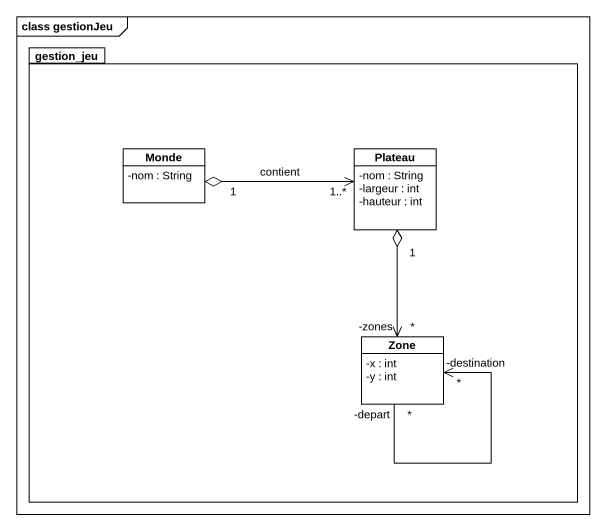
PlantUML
@startuml
mainframe class gestionJeu
hide circle
hide empty members
skinparam classAttributeIconSize 0
package gestion_jeu {
  class Monde {
    -nom : String
  }
  class Plateau {
    -nom : String
    -largeur : int
    -hauteur : int
  }
  class Zone {
    -x : int
    -y : int
  }
}
Monde "1" o-right-> "1..*" Plateau : contient
Plateau "1" o--> "*\n-zones" Zone
Zone "*\n-depart" --> "*\n-destination" Zone
@enduml
